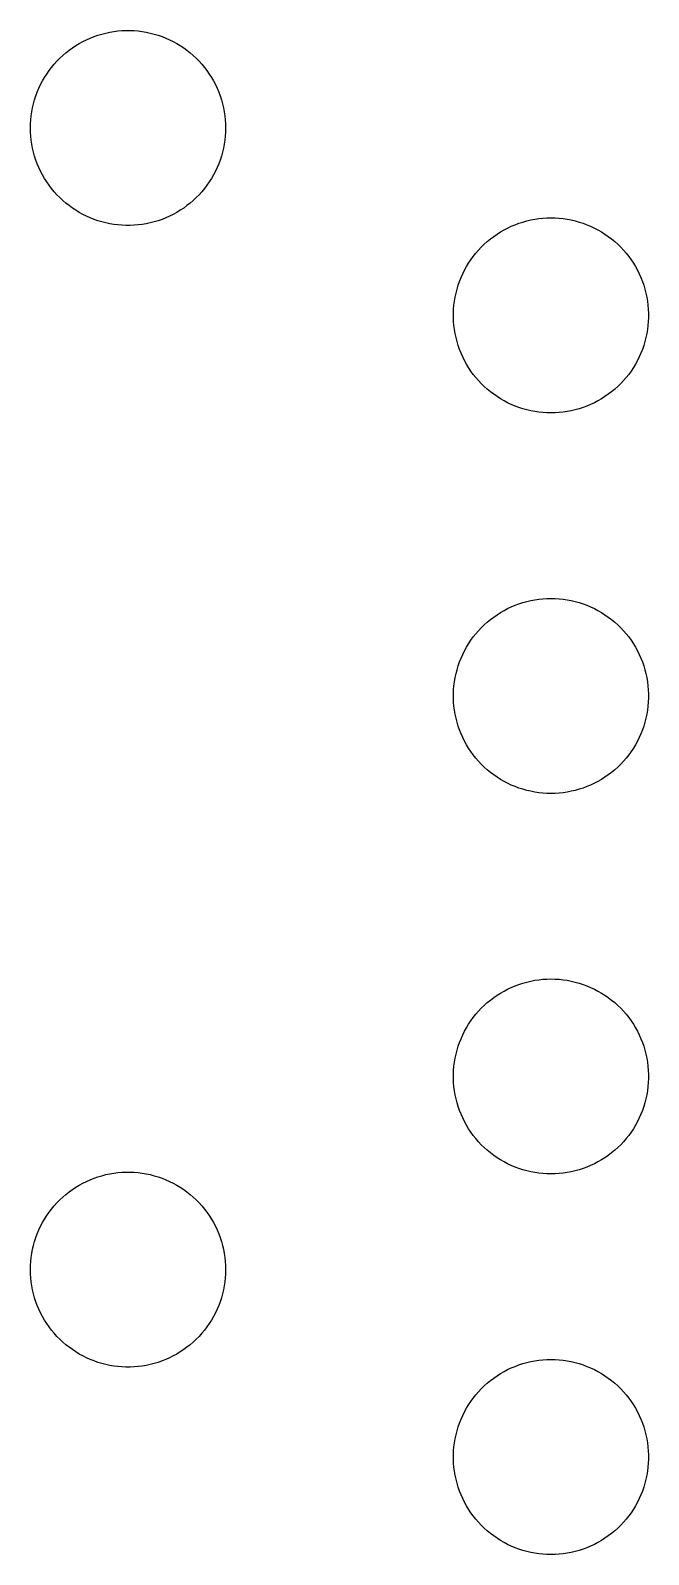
# Model space of a CAD drawing. Header units: metres. Extents: x 0 to 5.8, y -7.5 to 7.5.
# Drawn here: x 3.319 to 3.831, y -2.126 to -0.864 of the extents above; entities that cross this region are included whole.
import ezdxf

# ---------------------------------------------------------------- set-up
doc = ezdxf.new("R2010")
doc.units = ezdxf.units.M

msp = doc.modelspace()

# ---------------------------------------------------------------- linework, layer by layer
for p, q in [((3.36871, -0.870468), (3.37186, -0.869232)), ((3.37186, -0.869232), (3.37505, -0.868118)), ((3.37505, -0.868118), (3.37828, -0.867142)), ((3.37828, -0.867142), (3.38156, -0.866302)), ((3.38156, -0.866302), (3.38487, -0.865601)), ((3.38487, -0.865601), (3.3882, -0.865036)), ((3.3882, -0.865036), (3.39156, -0.864609)), ((3.39156, -0.864609), (3.39493, -0.864319)), ((3.39493, -0.864319), (3.3983, -0.864182)), ((3.3983, -0.864182), (3.40169, -0.864182)), ((3.40169, -0.864182), (3.40506, -0.864319)), ((3.40506, -0.864319), (3.40843, -0.864609)), ((3.40843, -0.864609), (3.41179, -0.865036)), ((3.41179, -0.865036), (3.41512, -0.865601)), ((3.41512, -0.865601), (3.41843, -0.866302)), ((3.41843, -0.866302), (3.42169, -0.867142)), ((3.42169, -0.867142), (3.42493, -0.868118)), ((3.42493, -0.868118), (3.42813, -0.869232)), ((3.42813, -0.869232), (3.43127, -0.870468)), ((3.34599, -0.884903), (3.34854, -0.88269)), ((3.34854, -0.88269), (3.3512, -0.880585)), ((3.3512, -0.880585), (3.35393, -0.878601)), ((3.35393, -0.878601), (3.35675, -0.876724)), ((3.35675, -0.876724), (3.35963, -0.874985)), ((3.35963, -0.874985), (3.36259, -0.873352)), ((3.36259, -0.873352), (3.36563, -0.871841)), ((3.36563, -0.871841), (3.36871, -0.870468)), ((3.43127, -0.870468), (3.43436, -0.871841)), ((3.43436, -0.871841), (3.43738, -0.873352)), ((3.43738, -0.873352), (3.44035, -0.874985)), ((3.44035, -0.874985), (3.44324, -0.876724)), ((3.44324, -0.876724), (3.44606, -0.878601)), ((3.44606, -0.878601), (3.44879, -0.880585)), ((3.44879, -0.880585), (3.45143, -0.88269)), ((3.45143, -0.88269), (3.45399, -0.884903)), ((3.3347, -0.89743), (3.33675, -0.894745)), ((3.33675, -0.894745), (3.3389, -0.892136)), ((3.3389, -0.892136), (3.34116, -0.889618)), ((3.34116, -0.889618), (3.34352, -0.887207)), ((3.34352, -0.887207), (3.34599, -0.884903)), ((3.45399, -0.884903), (3.45647, -0.887207)), ((3.45647, -0.887207), (3.45883, -0.889618)), ((3.45883, -0.889618), (3.46109, -0.892136)), ((3.46109, -0.892136), (3.46324, -0.894745)), ((3.46324, -0.894745), (3.46529, -0.89743)), ((3.3277, -0.908981), (3.32927, -0.905991)), ((3.32927, -0.905991), (3.33096, -0.903061)), ((3.33096, -0.903061), (3.33276, -0.900208)), ((3.33276, -0.900208), (3.3347, -0.89743)), ((3.46529, -0.89743), (3.46722, -0.900208)), ((3.46722, -0.900208), (3.46902, -0.903061)), ((3.46902, -0.903061), (3.47072, -0.905991)), ((3.47072, -0.905991), (3.47229, -0.908981)), ((3.32272, -0.921539), (3.32378, -0.918335)), ((3.32378, -0.918335), (3.32495, -0.915161)), ((3.32495, -0.915161), (3.32626, -0.912048)), ((3.32626, -0.912048), (3.3277, -0.908981)), ((3.47229, -0.908981), (3.47372, -0.912048)), ((3.47372, -0.912048), (3.47504, -0.915161)), ((3.47504, -0.915161), (3.47621, -0.918335)), ((3.47621, -0.918335), (3.47725, -0.921539)), ((3.31992, -0.934753), (3.32042, -0.931412)), ((3.32042, -0.931412), (3.32104, -0.928101)), ((3.32104, -0.928101), (3.32182, -0.924805)), ((3.32182, -0.924805), (3.32272, -0.921539)), ((3.47725, -0.921539), (3.47816, -0.924805)), ((3.47816, -0.924805), (3.47894, -0.928101)), ((3.47894, -0.928101), (3.47957, -0.931412)), ((3.47957, -0.931412), (3.48007, -0.934753)), ((3.31929, -0.94487), (3.31935, -0.941498)), ((3.31935, -0.948257), (3.31929, -0.94487)), ((3.31935, -0.941498), (3.31956, -0.938126)), ((3.31956, -0.938126), (3.31992, -0.934753)), ((3.48007, -0.934753), (3.48042, -0.938126)), ((3.48042, -0.938126), (3.48064, -0.941498)), ((3.48064, -0.941498), (3.4807, -0.94487)), ((3.4807, -0.94487), (3.48064, -0.948257)), ((3.31956, -0.95163), (3.31935, -0.948257)), ((3.31992, -0.954987), (3.31956, -0.95163)), ((3.32042, -0.958328), (3.31992, -0.954987)), ((3.32104, -0.961655), (3.32042, -0.958328)), ((3.47957, -0.958328), (3.47894, -0.961655)), ((3.48007, -0.954987), (3.47957, -0.958328)), ((3.48042, -0.95163), (3.48007, -0.954987)), ((3.48064, -0.948257), (3.48042, -0.95163)), ((3.32182, -0.964951), (3.32104, -0.961655)), ((3.32272, -0.968201), (3.32182, -0.964951)), ((3.32378, -0.97142), (3.32272, -0.968201)), ((3.47725, -0.968201), (3.47621, -0.97142)), ((3.47816, -0.964951), (3.47725, -0.968201)), ((3.47894, -0.961655), (3.47816, -0.964951)), ((3.32495, -0.974579), (3.32378, -0.97142)), ((3.32626, -0.977707), (3.32495, -0.974579)), ((3.3277, -0.980759), (3.32626, -0.977707)), ((3.32927, -0.983749), (3.3277, -0.980759)), ((3.33096, -0.986679), (3.32927, -0.983749)), ((3.47072, -0.983749), (3.46902, -0.986679)), ((3.47229, -0.980759), (3.47072, -0.983749)), ((3.47372, -0.977707), (3.47229, -0.980759)), ((3.47504, -0.974579), (3.47372, -0.977707)), ((3.47621, -0.97142), (3.47504, -0.974579)), ((3.33276, -0.989532), (3.33096, -0.986679)), ((3.3347, -0.99231), (3.33276, -0.989532)), ((3.33675, -0.99501), (3.3347, -0.99231)), ((3.3389, -0.997604), (3.33675, -0.99501)), ((3.46324, -0.99501), (3.46109, -0.997604)), ((3.46529, -0.99231), (3.46324, -0.99501)), ((3.46722, -0.989532), (3.46529, -0.99231)), ((3.46902, -0.986679), (3.46722, -0.989532)), ((3.34116, -1.00012), (3.3389, -0.997604)), ((3.34352, -1.00253), (3.34116, -1.00012)), ((3.34599, -1.00485), (3.34352, -1.00253)), ((3.34854, -1.00706), (3.34599, -1.00485)), ((3.3512, -1.00916), (3.34854, -1.00706)), ((3.45143, -1.00706), (3.44879, -1.00916)), ((3.45399, -1.00485), (3.45143, -1.00706)), ((3.45647, -1.00253), (3.45399, -1.00485)), ((3.45883, -1.00012), (3.45647, -1.00253)), ((3.46109, -0.997604), (3.45883, -1.00012)), ((3.35393, -1.01115), (3.3512, -1.00916)), ((3.35675, -1.01302), (3.35393, -1.01115)), ((3.35963, -1.01477), (3.35675, -1.01302)), ((3.36259, -1.0164), (3.35963, -1.01477)), ((3.36563, -1.0179), (3.36259, -1.0164)), ((3.36871, -1.01927), (3.36563, -1.0179)), ((3.37186, -1.02052), (3.36871, -1.01927)), ((3.37505, -1.02164), (3.37186, -1.02052)), ((3.37828, -1.02261), (3.37505, -1.02164)), ((3.42493, -1.02164), (3.42169, -1.02261)), ((3.42813, -1.02052), (3.42493, -1.02164)), ((3.43127, -1.01927), (3.42813, -1.02052)), ((3.43436, -1.0179), (3.43127, -1.01927)), ((3.43738, -1.0164), (3.43436, -1.0179)), ((3.44035, -1.01477), (3.43738, -1.0164)), ((3.44324, -1.01302), (3.44035, -1.01477)), ((3.44606, -1.01115), (3.44324, -1.01302)), ((3.44879, -1.00916), (3.44606, -1.01115)), ((3.72992, -1.02182), (3.73322, -1.02104)), ((3.73322, -1.02104), (3.73653, -1.02042)), ((3.73653, -1.02042), (3.73988, -1.01991)), ((3.73988, -1.01991), (3.74324, -1.01956)), ((3.74324, -1.01956), (3.74661, -1.01935)), ((3.74661, -1.01935), (3.75, -1.01929)), ((3.75, -1.01929), (3.75337, -1.01935)), ((3.75337, -1.01935), (3.75674, -1.01956)), ((3.75674, -1.01956), (3.7601, -1.01991)), ((3.7601, -1.01991), (3.76346, -1.02042)), ((3.76346, -1.02042), (3.76677, -1.02104)), ((3.76677, -1.02104), (3.77007, -1.02182)), ((3.38156, -1.02345), (3.37828, -1.02261)), ((3.38487, -1.02415), (3.38156, -1.02345)), ((3.3882, -1.02472), (3.38487, -1.02415)), ((3.39156, -1.02515), (3.3882, -1.02472)), ((3.39493, -1.02542), (3.39156, -1.02515)), ((3.3983, -1.02556), (3.39493, -1.02542)), ((3.40169, -1.02556), (3.3983, -1.02556)), ((3.40506, -1.02542), (3.40169, -1.02556)), ((3.40843, -1.02515), (3.40506, -1.02542)), ((3.41179, -1.02472), (3.40843, -1.02515)), ((3.41512, -1.02415), (3.41179, -1.02472)), ((3.41843, -1.02345), (3.41512, -1.02415)), ((3.42169, -1.02261), (3.41843, -1.02345)), ((3.70256, -1.0347), (3.70532, -1.03278)), ((3.70532, -1.03278), (3.70819, -1.03096)), ((3.70819, -1.03096), (3.71111, -1.02927)), ((3.71111, -1.02927), (3.71411, -1.02769)), ((3.71411, -1.02769), (3.71716, -1.02626)), ((3.71716, -1.02626), (3.72028, -1.02495)), ((3.72028, -1.02495), (3.72345, -1.02377)), ((3.72345, -1.02377), (3.72667, -1.02274)), ((3.72667, -1.02274), (3.72992, -1.02182)), ((3.77007, -1.02182), (3.77332, -1.02274)), ((3.77332, -1.02274), (3.77654, -1.02377)), ((3.77654, -1.02377), (3.77971, -1.02495)), ((3.77971, -1.02495), (3.78282, -1.02626)), ((3.78282, -1.02626), (3.78587, -1.02769)), ((3.78587, -1.02769), (3.78888, -1.02927)), ((3.78888, -1.02927), (3.79181, -1.03096)), ((3.79181, -1.03096), (3.79466, -1.03278)), ((3.79466, -1.03278), (3.79742, -1.0347)), ((3.68781, -1.04855), (3.69002, -1.04599)), ((3.69002, -1.04599), (3.69232, -1.04352)), ((3.69232, -1.04352), (3.69475, -1.04115)), ((3.69475, -1.04115), (3.69725, -1.03889)), ((3.69725, -1.03889), (3.69986, -1.03674)), ((3.69986, -1.03674), (3.70256, -1.0347)), ((3.79742, -1.0347), (3.80013, -1.03674)), ((3.80013, -1.03674), (3.80273, -1.03889)), ((3.80273, -1.03889), (3.80524, -1.04115)), ((3.80524, -1.04115), (3.80766, -1.04352)), ((3.80766, -1.04352), (3.80997, -1.04599)), ((3.80997, -1.04599), (3.81218, -1.04855)), ((3.6801, -1.05963), (3.68185, -1.05675)), ((3.68185, -1.05675), (3.68372, -1.05392)), ((3.68372, -1.05392), (3.6857, -1.05119)), ((3.6857, -1.05119), (3.68781, -1.04855)), ((3.81218, -1.04855), (3.81429, -1.05119)), ((3.81429, -1.05119), (3.81627, -1.05392)), ((3.81627, -1.05392), (3.81813, -1.05675)), ((3.81813, -1.05675), (3.81989, -1.05963)), ((3.67323, -1.07506), (3.67435, -1.07185)), ((3.67435, -1.07185), (3.6756, -1.06871)), ((3.6756, -1.06871), (3.67697, -1.06563)), ((3.67697, -1.06563), (3.67847, -1.06261)), ((3.67847, -1.06261), (3.6801, -1.05963)), ((3.81989, -1.05963), (3.82152, -1.06261)), ((3.82152, -1.06261), (3.82301, -1.06563)), ((3.82301, -1.06563), (3.8244, -1.06871)), ((3.8244, -1.06871), (3.82564, -1.07185)), ((3.82564, -1.07185), (3.82675, -1.07506)), ((3.67072, -1.08487), (3.67142, -1.08156)), ((3.67142, -1.08156), (3.67226, -1.07829)), ((3.67226, -1.07829), (3.67323, -1.07506)), ((3.82675, -1.07506), (3.82773, -1.07829)), ((3.82773, -1.07829), (3.82857, -1.08156)), ((3.82857, -1.08156), (3.82927, -1.08487)), ((3.6693, -1.0983), (3.66945, -1.09492)), ((3.66945, -1.09492), (3.66972, -1.09155)), ((3.66972, -1.09155), (3.67015, -1.0882)), ((3.67015, -1.0882), (3.67072, -1.08487)), ((3.82927, -1.08487), (3.82983, -1.0882)), ((3.82983, -1.0882), (3.83026, -1.09155)), ((3.83026, -1.09155), (3.83054, -1.09492)), ((3.83054, -1.09492), (3.83069, -1.0983)), ((3.6693, -1.10168), (3.6693, -1.0983)), ((3.66945, -1.10506), (3.6693, -1.10168)), ((3.66972, -1.10843), (3.66945, -1.10506)), ((3.67015, -1.11179), (3.66972, -1.10843)), ((3.83026, -1.10843), (3.82983, -1.11179)), ((3.83054, -1.10506), (3.83026, -1.10843)), ((3.83069, -1.10168), (3.83054, -1.10506)), ((3.83069, -1.0983), (3.83069, -1.10168)), ((3.67072, -1.11511), (3.67015, -1.11179)), ((3.67142, -1.11842), (3.67072, -1.11511)), ((3.67226, -1.12169), (3.67142, -1.11842)), ((3.67323, -1.12494), (3.67226, -1.12169)), ((3.82773, -1.12169), (3.82675, -1.12494)), ((3.82857, -1.11842), (3.82773, -1.12169)), ((3.82927, -1.11511), (3.82857, -1.11842)), ((3.82983, -1.11179), (3.82927, -1.11511)), ((3.67435, -1.12813), (3.67323, -1.12494)), ((3.6756, -1.13127), (3.67435, -1.12813)), ((3.67697, -1.13435), (3.6756, -1.13127)), ((3.67847, -1.13739), (3.67697, -1.13435)), ((3.82301, -1.13435), (3.82152, -1.13739)), ((3.8244, -1.13127), (3.82301, -1.13435)), ((3.82564, -1.12813), (3.8244, -1.13127)), ((3.82675, -1.12494), (3.82564, -1.12813)), ((3.6801, -1.14035), (3.67847, -1.13739)), ((3.68185, -1.14323), (3.6801, -1.14035)), ((3.68372, -1.14606), (3.68185, -1.14323)), ((3.6857, -1.14879), (3.68372, -1.14606)), ((3.81627, -1.14606), (3.81429, -1.14879)), ((3.81813, -1.14323), (3.81627, -1.14606)), ((3.81989, -1.14035), (3.81813, -1.14323)), ((3.82152, -1.13739), (3.81989, -1.14035)), ((3.68781, -1.15144), (3.6857, -1.14879)), ((3.69002, -1.15399), (3.68781, -1.15144)), ((3.69232, -1.15646), (3.69002, -1.15399)), ((3.69475, -1.15883), (3.69232, -1.15646)), ((3.69725, -1.16109), (3.69475, -1.15883)), ((3.80524, -1.15883), (3.80273, -1.16109)), ((3.80766, -1.15646), (3.80524, -1.15883)), ((3.80997, -1.15399), (3.80766, -1.15646)), ((3.81218, -1.15144), (3.80997, -1.15399)), ((3.81429, -1.14879), (3.81218, -1.15144)), ((3.69986, -1.16324), (3.69725, -1.16109)), ((3.70256, -1.16528), (3.69986, -1.16324)), ((3.70532, -1.16722), (3.70256, -1.16528)), ((3.70819, -1.16902), (3.70532, -1.16722)), ((3.71111, -1.17072), (3.70819, -1.16902)), ((3.71411, -1.17229), (3.71111, -1.17072)), ((3.71716, -1.17372), (3.71411, -1.17229)), ((3.78587, -1.17229), (3.78282, -1.17372)), ((3.78888, -1.17072), (3.78587, -1.17229)), ((3.79181, -1.16902), (3.78888, -1.17072)), ((3.79466, -1.16722), (3.79181, -1.16902)), ((3.79742, -1.16528), (3.79466, -1.16722)), ((3.80013, -1.16324), (3.79742, -1.16528)), ((3.80273, -1.16109), (3.80013, -1.16324)), ((3.72028, -1.17503), (3.71716, -1.17372)), ((3.72345, -1.17621), (3.72028, -1.17503)), ((3.72667, -1.17726), (3.72345, -1.17621)), ((3.72992, -1.17816), (3.72667, -1.17726)), ((3.73322, -1.17894), (3.72992, -1.17816)), ((3.73653, -1.17957), (3.73322, -1.17894)), ((3.73988, -1.18007), (3.73653, -1.17957)), ((3.74324, -1.18042), (3.73988, -1.18007)), ((3.74661, -1.18063), (3.74324, -1.18042)), ((3.75, -1.18069), (3.74661, -1.18063)), ((3.75337, -1.18063), (3.75, -1.18069)), ((3.75674, -1.18042), (3.75337, -1.18063)), ((3.7601, -1.18007), (3.75674, -1.18042)), ((3.76346, -1.17957), (3.7601, -1.18007)), ((3.76677, -1.17894), (3.76346, -1.17957)), ((3.77007, -1.17816), (3.76677, -1.17894)), ((3.77332, -1.17726), (3.77007, -1.17816)), ((3.77654, -1.17621), (3.77332, -1.17726)), ((3.77971, -1.17503), (3.77654, -1.17621)), ((3.78282, -1.17372), (3.77971, -1.17503)), ((3.72667, -1.33769), (3.72992, -1.33678)), ((3.72992, -1.33678), (3.73322, -1.33601)), ((3.73322, -1.33601), (3.73653, -1.33537)), ((3.73653, -1.33537), (3.73988, -1.33488)), ((3.73988, -1.33488), (3.74324, -1.33453)), ((3.74324, -1.33453), (3.74661, -1.33432)), ((3.74661, -1.33432), (3.75, -1.33424)), ((3.75, -1.33424), (3.75337, -1.33432)), ((3.75337, -1.33432), (3.75674, -1.33453)), ((3.75674, -1.33453), (3.7601, -1.33488)), ((3.7601, -1.33488), (3.76346, -1.33537)), ((3.76346, -1.33537), (3.76677, -1.33601)), ((3.76677, -1.33601), (3.77007, -1.33678)), ((3.77007, -1.33678), (3.77332, -1.33769)), ((3.69986, -1.3517), (3.70256, -1.34966)), ((3.70256, -1.34966), (3.70532, -1.34773)), ((3.70532, -1.34773), (3.70819, -1.34592)), ((3.70819, -1.34592), (3.71111, -1.34422)), ((3.71111, -1.34422), (3.71411, -1.34267)), ((3.71411, -1.34267), (3.71716, -1.34122)), ((3.71716, -1.34122), (3.72028, -1.3399)), ((3.72028, -1.3399), (3.72345, -1.33873)), ((3.72345, -1.33873), (3.72667, -1.33769)), ((3.77332, -1.33769), (3.77654, -1.33873)), ((3.77654, -1.33873), (3.77971, -1.3399)), ((3.77971, -1.3399), (3.78282, -1.34122)), ((3.78282, -1.34122), (3.78587, -1.34267)), ((3.78587, -1.34267), (3.78888, -1.34422)), ((3.78888, -1.34422), (3.79181, -1.34592)), ((3.79181, -1.34592), (3.79466, -1.34773)), ((3.79466, -1.34773), (3.79742, -1.34966)), ((3.79742, -1.34966), (3.80013, -1.3517)), ((3.68781, -1.36351), (3.69002, -1.36095)), ((3.69002, -1.36095), (3.69232, -1.35849)), ((3.69232, -1.35849), (3.69475, -1.35612)), ((3.69475, -1.35612), (3.69725, -1.35385)), ((3.69725, -1.35385), (3.69986, -1.3517)), ((3.80013, -1.3517), (3.80273, -1.35385)), ((3.80273, -1.35385), (3.80524, -1.35612)), ((3.80524, -1.35612), (3.80766, -1.35849)), ((3.80766, -1.35849), (3.80997, -1.36095)), ((3.80997, -1.36095), (3.81218, -1.36351)), ((3.67847, -1.37756), (3.6801, -1.3746)), ((3.6801, -1.3746), (3.68185, -1.3717)), ((3.68185, -1.3717), (3.68372, -1.3689)), ((3.68372, -1.3689), (3.6857, -1.36615)), ((3.6857, -1.36615), (3.68781, -1.36351)), ((3.81218, -1.36351), (3.81429, -1.36615)), ((3.81429, -1.36615), (3.81627, -1.3689)), ((3.81627, -1.3689), (3.81813, -1.3717)), ((3.81813, -1.3717), (3.81989, -1.3746)), ((3.81989, -1.3746), (3.82152, -1.37756)), ((3.67323, -1.39001), (3.67435, -1.38683)), ((3.67435, -1.38683), (3.6756, -1.38368)), ((3.6756, -1.38368), (3.67697, -1.38058)), ((3.67697, -1.38058), (3.67847, -1.37756)), ((3.82152, -1.37756), (3.82301, -1.38058)), ((3.82301, -1.38058), (3.8244, -1.38368)), ((3.8244, -1.38368), (3.82564, -1.38683)), ((3.82564, -1.38683), (3.82675, -1.39001)), ((3.67015, -1.40317), (3.67072, -1.39983)), ((3.67072, -1.39983), (3.67142, -1.39651)), ((3.67142, -1.39651), (3.67226, -1.39325)), ((3.67226, -1.39325), (3.67323, -1.39001)), ((3.82675, -1.39001), (3.82773, -1.39325)), ((3.82773, -1.39325), (3.82857, -1.39651)), ((3.82857, -1.39651), (3.82927, -1.39983)), ((3.82927, -1.39983), (3.82983, -1.40317)), ((3.6693, -1.41327), (3.66945, -1.40988)), ((3.66945, -1.40988), (3.66972, -1.40651)), ((3.66972, -1.40651), (3.67015, -1.40317)), ((3.82983, -1.40317), (3.83026, -1.40651)), ((3.83026, -1.40651), (3.83054, -1.40988)), ((3.83054, -1.40988), (3.83069, -1.41327)), ((3.6693, -1.41664), (3.6693, -1.41327)), ((3.66945, -1.42001), (3.6693, -1.41664)), ((3.66972, -1.42339), (3.66945, -1.42001)), ((3.67015, -1.42674), (3.66972, -1.42339)), ((3.83026, -1.42339), (3.82983, -1.42674)), ((3.83054, -1.42001), (3.83026, -1.42339)), ((3.83069, -1.41664), (3.83054, -1.42001)), ((3.83069, -1.41327), (3.83069, -1.41664)), ((3.67072, -1.43007), (3.67015, -1.42674)), ((3.67142, -1.43338), (3.67072, -1.43007)), ((3.67226, -1.43666), (3.67142, -1.43338)), ((3.67323, -1.4399), (3.67226, -1.43666)), ((3.82773, -1.43666), (3.82675, -1.4399)), ((3.82857, -1.43338), (3.82773, -1.43666)), ((3.82927, -1.43007), (3.82857, -1.43338)), ((3.82983, -1.42674), (3.82927, -1.43007)), ((3.67435, -1.44308), (3.67323, -1.4399)), ((3.6756, -1.44623), (3.67435, -1.44308)), ((3.67697, -1.44931), (3.6756, -1.44623)), ((3.67847, -1.45235), (3.67697, -1.44931)), ((3.82301, -1.44931), (3.82152, -1.45235)), ((3.8244, -1.44623), (3.82301, -1.44931)), ((3.82564, -1.44308), (3.8244, -1.44623)), ((3.82675, -1.4399), (3.82564, -1.44308)), ((3.6801, -1.45531), (3.67847, -1.45235)), ((3.68185, -1.45819), (3.6801, -1.45531)), ((3.68372, -1.46101), (3.68185, -1.45819)), ((3.6857, -1.46375), (3.68372, -1.46101)), ((3.81627, -1.46101), (3.81429, -1.46375)), ((3.81813, -1.45819), (3.81627, -1.46101)), ((3.81989, -1.45531), (3.81813, -1.45819)), ((3.82152, -1.45235), (3.81989, -1.45531)), ((3.68781, -1.4664), (3.6857, -1.46375)), ((3.69002, -1.46896), (3.68781, -1.4664)), ((3.69232, -1.47142), (3.69002, -1.46896)), ((3.69475, -1.47379), (3.69232, -1.47142)), ((3.69725, -1.47604), (3.69475, -1.47379)), ((3.80524, -1.47379), (3.80273, -1.47604)), ((3.80766, -1.47142), (3.80524, -1.47379)), ((3.80997, -1.46896), (3.80766, -1.47142)), ((3.81218, -1.4664), (3.80997, -1.46896)), ((3.81429, -1.46375), (3.81218, -1.4664)), ((3.69986, -1.47821), (3.69725, -1.47604)), ((3.70256, -1.48024), (3.69986, -1.47821)), ((3.70532, -1.48218), (3.70256, -1.48024)), ((3.70819, -1.48399), (3.70532, -1.48218)), ((3.71111, -1.48567), (3.70819, -1.48399)), ((3.71411, -1.48724), (3.71111, -1.48567)), ((3.71716, -1.48868), (3.71411, -1.48724)), ((3.78587, -1.48724), (3.78282, -1.48868)), ((3.78888, -1.48567), (3.78587, -1.48724)), ((3.79181, -1.48399), (3.78888, -1.48567)), ((3.79466, -1.48218), (3.79181, -1.48399)), ((3.79742, -1.48024), (3.79466, -1.48218)), ((3.80013, -1.47821), (3.79742, -1.48024)), ((3.80273, -1.47604), (3.80013, -1.47821)), ((3.72028, -1.48999), (3.71716, -1.48868)), ((3.72345, -1.49117), (3.72028, -1.48999)), ((3.72667, -1.49222), (3.72345, -1.49117)), ((3.72992, -1.49312), (3.72667, -1.49222)), ((3.73322, -1.4939), (3.72992, -1.49312)), ((3.73653, -1.49454), (3.73322, -1.4939)), ((3.73988, -1.49503), (3.73653, -1.49454)), ((3.74324, -1.49538), (3.73988, -1.49503)), ((3.74661, -1.49559), (3.74324, -1.49538)), ((3.75, -1.49567), (3.74661, -1.49559)), ((3.75337, -1.49559), (3.75, -1.49567)), ((3.75674, -1.49538), (3.75337, -1.49559)), ((3.7601, -1.49503), (3.75674, -1.49538)), ((3.76346, -1.49454), (3.7601, -1.49503)), ((3.76677, -1.4939), (3.76346, -1.49454)), ((3.77007, -1.49312), (3.76677, -1.4939)), ((3.77332, -1.49222), (3.77007, -1.49312)), ((3.77654, -1.49117), (3.77332, -1.49222)), ((3.77971, -1.48999), (3.77654, -1.49117)), ((3.78282, -1.48868), (3.77971, -1.48999)), ((3.72667, -1.65265), (3.72992, -1.65173)), ((3.72992, -1.65173), (3.73322, -1.65097)), ((3.73322, -1.65097), (3.73653, -1.65033)), ((3.73653, -1.65033), (3.73988, -1.64984)), ((3.73988, -1.64984), (3.74324, -1.64949)), ((3.74324, -1.64949), (3.74661, -1.64928)), ((3.74661, -1.64928), (3.75, -1.6492)), ((3.75, -1.6492), (3.75337, -1.64928)), ((3.75337, -1.64928), (3.75674, -1.64949)), ((3.75674, -1.64949), (3.7601, -1.64984)), ((3.7601, -1.64984), (3.76346, -1.65033)), ((3.76346, -1.65033), (3.76677, -1.65097)), ((3.76677, -1.65097), (3.77007, -1.65173)), ((3.77007, -1.65173), (3.77332, -1.65265)), ((3.69986, -1.66666), (3.70256, -1.66461)), ((3.70256, -1.66461), (3.70532, -1.66269)), ((3.70532, -1.66269), (3.70819, -1.66087)), ((3.70819, -1.66087), (3.71111, -1.65919)), ((3.71111, -1.65919), (3.71411, -1.65762)), ((3.71411, -1.65762), (3.71716, -1.65619)), ((3.71716, -1.65619), (3.72028, -1.65488)), ((3.72028, -1.65488), (3.72345, -1.65369)), ((3.72345, -1.65369), (3.72667, -1.65265)), ((3.77332, -1.65265), (3.77654, -1.65369)), ((3.77654, -1.65369), (3.77971, -1.65488)), ((3.77971, -1.65488), (3.78282, -1.65619)), ((3.78282, -1.65619), (3.78587, -1.65762)), ((3.78587, -1.65762), (3.78888, -1.65919)), ((3.78888, -1.65919), (3.79181, -1.66087)), ((3.79181, -1.66087), (3.79466, -1.66269)), ((3.79466, -1.66269), (3.79742, -1.66461)), ((3.79742, -1.66461), (3.80013, -1.66666)), ((3.68781, -1.67847), (3.69002, -1.6759)), ((3.69002, -1.6759), (3.69232, -1.67345)), ((3.69232, -1.67345), (3.69475, -1.67108)), ((3.69475, -1.67108), (3.69725, -1.66882)), ((3.69725, -1.66882), (3.69986, -1.66666)), ((3.80013, -1.66666), (3.80273, -1.66882)), ((3.80273, -1.66882), (3.80524, -1.67108)), ((3.80524, -1.67108), (3.80766, -1.67345)), ((3.80766, -1.67345), (3.80997, -1.6759)), ((3.80997, -1.6759), (3.81218, -1.67847)), ((3.67847, -1.69252), (3.6801, -1.68956)), ((3.6801, -1.68956), (3.68185, -1.68666)), ((3.68185, -1.68666), (3.68372, -1.68385)), ((3.68372, -1.68385), (3.6857, -1.68112)), ((3.6857, -1.68112), (3.68781, -1.67847)), ((3.81218, -1.67847), (3.81429, -1.68112)), ((3.81429, -1.68112), (3.81627, -1.68385)), ((3.81627, -1.68385), (3.81813, -1.68666)), ((3.81813, -1.68666), (3.81989, -1.68956)), ((3.81989, -1.68956), (3.82152, -1.69252)), ((3.67323, -1.70497), (3.67435, -1.70178)), ((3.67435, -1.70178), (3.6756, -1.69864)), ((3.6756, -1.69864), (3.67697, -1.69554)), ((3.67697, -1.69554), (3.67847, -1.69252)), ((3.82152, -1.69252), (3.82301, -1.69554)), ((3.82301, -1.69554), (3.8244, -1.69864)), ((3.8244, -1.69864), (3.82564, -1.70178)), ((3.82564, -1.70178), (3.82675, -1.70497)), ((3.67015, -1.71812), (3.67072, -1.71478)), ((3.67072, -1.71478), (3.67142, -1.71149)), ((3.67142, -1.71149), (3.67226, -1.70821)), ((3.67226, -1.70821), (3.67323, -1.70497)), ((3.82675, -1.70497), (3.82773, -1.70821)), ((3.82773, -1.70821), (3.82857, -1.71149)), ((3.82857, -1.71149), (3.82927, -1.71478)), ((3.82927, -1.71478), (3.82983, -1.71812)), ((3.6693, -1.72823), (3.66945, -1.72484)), ((3.66945, -1.72484), (3.66972, -1.72148)), ((3.66972, -1.72148), (3.67015, -1.71812)), ((3.82983, -1.71812), (3.83026, -1.72148)), ((3.83026, -1.72148), (3.83054, -1.72484)), ((3.83054, -1.72484), (3.83069, -1.72823)), ((3.6693, -1.7316), (3.6693, -1.72823)), ((3.66945, -1.73499), (3.6693, -1.7316)), ((3.66972, -1.73834), (3.66945, -1.73499)), ((3.67015, -1.7417), (3.66972, -1.73834)), ((3.83026, -1.73834), (3.82983, -1.7417)), ((3.83054, -1.73499), (3.83026, -1.73834)), ((3.83069, -1.7316), (3.83054, -1.73499)), ((3.83069, -1.72823), (3.83069, -1.7316)), ((3.67072, -1.74504), (3.67015, -1.7417)), ((3.67142, -1.74834), (3.67072, -1.74504)), ((3.67226, -1.75162), (3.67142, -1.74834)), ((3.67323, -1.75485), (3.67226, -1.75162)), ((3.82773, -1.75162), (3.82675, -1.75485)), ((3.82857, -1.74834), (3.82773, -1.75162)), ((3.82927, -1.74504), (3.82857, -1.74834)), ((3.82983, -1.7417), (3.82927, -1.74504)), ((3.67435, -1.75804), (3.67323, -1.75485)), ((3.6756, -1.76118), (3.67435, -1.75804)), ((3.67697, -1.76428), (3.6756, -1.76118)), ((3.67847, -1.7673), (3.67697, -1.76428)), ((3.82301, -1.76428), (3.82152, -1.7673)), ((3.8244, -1.76118), (3.82301, -1.76428)), ((3.82564, -1.75804), (3.8244, -1.76118)), ((3.82675, -1.75485), (3.82564, -1.75804)), ((3.6801, -1.77026), (3.67847, -1.7673)), ((3.68185, -1.77316), (3.6801, -1.77026)), ((3.68372, -1.77597), (3.68185, -1.77316)), ((3.6857, -1.77872), (3.68372, -1.77597)), ((3.81627, -1.77597), (3.81429, -1.77872)), ((3.81813, -1.77316), (3.81627, -1.77597)), ((3.81989, -1.77026), (3.81813, -1.77316)), ((3.82152, -1.7673), (3.81989, -1.77026)), ((3.68781, -1.78136), (3.6857, -1.77872)), ((3.69002, -1.78392), (3.68781, -1.78136)), ((3.69232, -1.78638), (3.69002, -1.78392)), ((3.69475, -1.78874), (3.69232, -1.78638)), ((3.69725, -1.79102), (3.69475, -1.78874)), ((3.69986, -1.79317), (3.69725, -1.79102)), ((3.80273, -1.79102), (3.80013, -1.79317)), ((3.80524, -1.78874), (3.80273, -1.79102)), ((3.80766, -1.78638), (3.80524, -1.78874)), ((3.80997, -1.78392), (3.80766, -1.78638)), ((3.81218, -1.78136), (3.80997, -1.78392)), ((3.81429, -1.77872), (3.81218, -1.78136)), ((3.70256, -1.79521), (3.69986, -1.79317)), ((3.70532, -1.79713), (3.70256, -1.79521)), ((3.70819, -1.79895), (3.70532, -1.79713)), ((3.71111, -1.80064), (3.70819, -1.79895)), ((3.71411, -1.8022), (3.71111, -1.80064)), ((3.71716, -1.80365), (3.71411, -1.8022)), ((3.72028, -1.80495), (3.71716, -1.80365)), ((3.78282, -1.80365), (3.77971, -1.80495)), ((3.78587, -1.8022), (3.78282, -1.80365)), ((3.78888, -1.80064), (3.78587, -1.8022)), ((3.79181, -1.79895), (3.78888, -1.80064)), ((3.79466, -1.79713), (3.79181, -1.79895)), ((3.79742, -1.79521), (3.79466, -1.79713)), ((3.80013, -1.79317), (3.79742, -1.79521)), ((3.36563, -1.81673), (3.36871, -1.81535)), ((3.36871, -1.81535), (3.37186, -1.8141)), ((3.37186, -1.8141), (3.37505, -1.813)), ((3.37505, -1.813), (3.37828, -1.81203)), ((3.37828, -1.81203), (3.38156, -1.81117)), ((3.38156, -1.81117), (3.38487, -1.81047)), ((3.38487, -1.81047), (3.3882, -1.80991)), ((3.3882, -1.80991), (3.39156, -1.80949)), ((3.39156, -1.80949), (3.39493, -1.8092)), ((3.39493, -1.8092), (3.3983, -1.80907)), ((3.3983, -1.80907), (3.40169, -1.80907)), ((3.40169, -1.80907), (3.40506, -1.8092)), ((3.40506, -1.8092), (3.40843, -1.80949)), ((3.40843, -1.80949), (3.41179, -1.80991)), ((3.41179, -1.80991), (3.41512, -1.81047)), ((3.41512, -1.81047), (3.41843, -1.81117)), ((3.41843, -1.81117), (3.42169, -1.81203)), ((3.42169, -1.81203), (3.42493, -1.813)), ((3.42493, -1.813), (3.42813, -1.8141)), ((3.42813, -1.8141), (3.43127, -1.81535)), ((3.43127, -1.81535), (3.43436, -1.81673)), ((3.72345, -1.80614), (3.72028, -1.80495)), ((3.72667, -1.80717), (3.72345, -1.80614)), ((3.72992, -1.80809), (3.72667, -1.80717)), ((3.73322, -1.80885), (3.72992, -1.80809)), ((3.73653, -1.80949), (3.73322, -1.80885)), ((3.73988, -1.80998), (3.73653, -1.80949)), ((3.74324, -1.81033), (3.73988, -1.80998)), ((3.74661, -1.81055), (3.74324, -1.81033)), ((3.75, -1.81062), (3.74661, -1.81055)), ((3.75337, -1.81055), (3.75, -1.81062)), ((3.75674, -1.81033), (3.75337, -1.81055)), ((3.7601, -1.80998), (3.75674, -1.81033)), ((3.76346, -1.80949), (3.7601, -1.80998)), ((3.76677, -1.80885), (3.76346, -1.80949)), ((3.77007, -1.80809), (3.76677, -1.80885)), ((3.77332, -1.80717), (3.77007, -1.80809)), ((3.77654, -1.80614), (3.77332, -1.80717)), ((3.77971, -1.80495), (3.77654, -1.80614)), ((3.34599, -1.82977), (3.34854, -1.82758)), ((3.34854, -1.82758), (3.3512, -1.82547)), ((3.3512, -1.82547), (3.35393, -1.82349)), ((3.35393, -1.82349), (3.35675, -1.82161)), ((3.35675, -1.82161), (3.35963, -1.81985)), ((3.35963, -1.81985), (3.36259, -1.81824)), ((3.36259, -1.81824), (3.36563, -1.81673)), ((3.43436, -1.81673), (3.43738, -1.81824)), ((3.43738, -1.81824), (3.44035, -1.81985)), ((3.44035, -1.81985), (3.44324, -1.82161)), ((3.44324, -1.82161), (3.44606, -1.82349)), ((3.44606, -1.82349), (3.44879, -1.82547)), ((3.44879, -1.82547), (3.45143, -1.82758)), ((3.45143, -1.82758), (3.45399, -1.82977)), ((3.3347, -1.84232), (3.33675, -1.83963)), ((3.33675, -1.83963), (3.3389, -1.83702)), ((3.3389, -1.83702), (3.34116, -1.8345)), ((3.34116, -1.8345), (3.34352, -1.83209)), ((3.34352, -1.83209), (3.34599, -1.82977)), ((3.45399, -1.82977), (3.45647, -1.83209)), ((3.45647, -1.83209), (3.45883, -1.8345)), ((3.45883, -1.8345), (3.46109, -1.83702)), ((3.46109, -1.83702), (3.46324, -1.83963)), ((3.46324, -1.83963), (3.46529, -1.84232)), ((3.32626, -1.85693), (3.3277, -1.85387)), ((3.3277, -1.85387), (3.32927, -1.85088)), ((3.32927, -1.85088), (3.33096, -1.84795)), ((3.33096, -1.84795), (3.33276, -1.84509)), ((3.33276, -1.84509), (3.3347, -1.84232)), ((3.46529, -1.84232), (3.46722, -1.84509)), ((3.46722, -1.84509), (3.46902, -1.84795)), ((3.46902, -1.84795), (3.47072, -1.85088)), ((3.47072, -1.85088), (3.47229, -1.85387)), ((3.47229, -1.85387), (3.47372, -1.85693)), ((3.32182, -1.86969), (3.32272, -1.86642)), ((3.32272, -1.86642), (3.32378, -1.86322)), ((3.32378, -1.86322), (3.32495, -1.86005)), ((3.32495, -1.86005), (3.32626, -1.85693)), ((3.47372, -1.85693), (3.47504, -1.86005)), ((3.47504, -1.86005), (3.47621, -1.86322)), ((3.47621, -1.86322), (3.47725, -1.86642)), ((3.47725, -1.86642), (3.47816, -1.86969)), ((3.31992, -1.87964), (3.32042, -1.8763)), ((3.32042, -1.8763), (3.32104, -1.87297)), ((3.32104, -1.87297), (3.32182, -1.86969)), ((3.47816, -1.86969), (3.47894, -1.87297)), ((3.47894, -1.87297), (3.47957, -1.8763)), ((3.47957, -1.8763), (3.48007, -1.87964)), ((3.31929, -1.88976), (3.31935, -1.88638)), ((3.31935, -1.89314), (3.31929, -1.88976)), ((3.31935, -1.88638), (3.31956, -1.883)), ((3.31956, -1.883), (3.31992, -1.87964)), ((3.48007, -1.87964), (3.48042, -1.883)), ((3.48042, -1.883), (3.48064, -1.88638)), ((3.48064, -1.88638), (3.4807, -1.88976)), ((3.4807, -1.88976), (3.48064, -1.89314)), ((3.31956, -1.89651), (3.31935, -1.89314)), ((3.31992, -1.89987), (3.31956, -1.89651)), ((3.32042, -1.90321), (3.31992, -1.89987)), ((3.32104, -1.90654), (3.32042, -1.90321)), ((3.47957, -1.90321), (3.47894, -1.90654)), ((3.48007, -1.89987), (3.47957, -1.90321)), ((3.48042, -1.89651), (3.48007, -1.89987)), ((3.48064, -1.89314), (3.48042, -1.89651)), ((3.32182, -1.90982), (3.32104, -1.90654)), ((3.32272, -1.91309), (3.32182, -1.90982)), ((3.32378, -1.91631), (3.32272, -1.91309)), ((3.32495, -1.91946), (3.32378, -1.91631)), ((3.47621, -1.91631), (3.47504, -1.91946)), ((3.47725, -1.91309), (3.47621, -1.91631)), ((3.47816, -1.90982), (3.47725, -1.91309)), ((3.47894, -1.90654), (3.47816, -1.90982)), ((3.32626, -1.92258), (3.32495, -1.91946)), ((3.3277, -1.92564), (3.32626, -1.92258)), ((3.32927, -1.92863), (3.3277, -1.92564)), ((3.33096, -1.93156), (3.32927, -1.92863)), ((3.47072, -1.92863), (3.46902, -1.93156)), ((3.47229, -1.92564), (3.47072, -1.92863)), ((3.47372, -1.92258), (3.47229, -1.92564)), ((3.47504, -1.91946), (3.47372, -1.92258)), ((3.33276, -1.93442), (3.33096, -1.93156)), ((3.3347, -1.93719), (3.33276, -1.93442)), ((3.33675, -1.9399), (3.3347, -1.93719)), ((3.3389, -1.94249), (3.33675, -1.9399)), ((3.34116, -1.94501), (3.3389, -1.94249)), ((3.46109, -1.94249), (3.45883, -1.94501)), ((3.46324, -1.9399), (3.46109, -1.94249)), ((3.46529, -1.93719), (3.46324, -1.9399)), ((3.46722, -1.93442), (3.46529, -1.93719)), ((3.46902, -1.93156), (3.46722, -1.93442)), ((3.34352, -1.94742), (3.34116, -1.94501)), ((3.34599, -1.94974), (3.34352, -1.94742)), ((3.34854, -1.95195), (3.34599, -1.94974)), ((3.3512, -1.95404), (3.34854, -1.95195)), ((3.35393, -1.95602), (3.3512, -1.95404)), ((3.44879, -1.95404), (3.44606, -1.95602)), ((3.45143, -1.95195), (3.44879, -1.95404)), ((3.45399, -1.94974), (3.45143, -1.95195)), ((3.45647, -1.94742), (3.45399, -1.94974)), ((3.45883, -1.94501), (3.45647, -1.94742)), ((3.35675, -1.9579), (3.35393, -1.95602)), ((3.35963, -1.95966), (3.35675, -1.9579)), ((3.36259, -1.96127), (3.35963, -1.95966)), ((3.36563, -1.96278), (3.36259, -1.96127)), ((3.36871, -1.96416), (3.36563, -1.96278)), ((3.37186, -1.96541), (3.36871, -1.96416)), ((3.37505, -1.96652), (3.37186, -1.96541)), ((3.37828, -1.9675), (3.37505, -1.96652)), ((3.38156, -1.96834), (3.37828, -1.9675)), ((3.42169, -1.9675), (3.41843, -1.96834)), ((3.42493, -1.96652), (3.42169, -1.9675)), ((3.42813, -1.96541), (3.42493, -1.96652)), ((3.43127, -1.96416), (3.42813, -1.96541)), ((3.43436, -1.96278), (3.43127, -1.96416)), ((3.43738, -1.96127), (3.43436, -1.96278)), ((3.44035, -1.95966), (3.43738, -1.96127)), ((3.44324, -1.9579), (3.44035, -1.95966)), ((3.44606, -1.95602), (3.44324, -1.9579)), ((3.72345, -1.96866), (3.72667, -1.96761)), ((3.72667, -1.96761), (3.72992, -1.96671)), ((3.72992, -1.96671), (3.73322, -1.96593)), ((3.73322, -1.96593), (3.73653, -1.9653)), ((3.73653, -1.9653), (3.73988, -1.9648)), ((3.73988, -1.9648), (3.74324, -1.96445)), ((3.74324, -1.96445), (3.74661, -1.96423)), ((3.74661, -1.96423), (3.75, -1.96417)), ((3.75, -1.96417), (3.75337, -1.96423)), ((3.75337, -1.96423), (3.75674, -1.96445)), ((3.75674, -1.96445), (3.7601, -1.9648)), ((3.7601, -1.9648), (3.76346, -1.9653)), ((3.76346, -1.9653), (3.76677, -1.96593)), ((3.76677, -1.96593), (3.77007, -1.96671)), ((3.77007, -1.96671), (3.77332, -1.96761)), ((3.77332, -1.96761), (3.77654, -1.96866)), ((3.38487, -1.96904), (3.38156, -1.96834)), ((3.3882, -1.9696), (3.38487, -1.96904)), ((3.39156, -1.97002), (3.3882, -1.9696)), ((3.39493, -1.97031), (3.39156, -1.97002)), ((3.3983, -1.97044), (3.39493, -1.97031)), ((3.40169, -1.97044), (3.3983, -1.97044)), ((3.40506, -1.97031), (3.40169, -1.97044)), ((3.40843, -1.97002), (3.40506, -1.97031)), ((3.41179, -1.9696), (3.40843, -1.97002)), ((3.41512, -1.96904), (3.41179, -1.9696)), ((3.41843, -1.96834), (3.41512, -1.96904)), ((3.69986, -1.98163), (3.70256, -1.97958)), ((3.70256, -1.97958), (3.70532, -1.97765)), ((3.70532, -1.97765), (3.70819, -1.97585)), ((3.70819, -1.97585), (3.71111, -1.97415)), ((3.71111, -1.97415), (3.71411, -1.97258)), ((3.71411, -1.97258), (3.71716, -1.97115)), ((3.71716, -1.97115), (3.72028, -1.96983)), ((3.72028, -1.96983), (3.72345, -1.96866)), ((3.77654, -1.96866), (3.77971, -1.96983)), ((3.77971, -1.96983), (3.78282, -1.97115)), ((3.78282, -1.97115), (3.78587, -1.97258)), ((3.78587, -1.97258), (3.78888, -1.97415)), ((3.78888, -1.97415), (3.79181, -1.97585)), ((3.79181, -1.97585), (3.79466, -1.97765)), ((3.79466, -1.97765), (3.79742, -1.97958)), ((3.79742, -1.97958), (3.80013, -1.98163)), ((3.68781, -1.99342), (3.69002, -1.99088)), ((3.69002, -1.99088), (3.69232, -1.9884)), ((3.69232, -1.9884), (3.69475, -1.98604)), ((3.69475, -1.98604), (3.69725, -1.98378)), ((3.69725, -1.98378), (3.69986, -1.98163)), ((3.80013, -1.98163), (3.80273, -1.98378)), ((3.80273, -1.98378), (3.80524, -1.98604)), ((3.80524, -1.98604), (3.80766, -1.9884)), ((3.80766, -1.9884), (3.80997, -1.99088)), ((3.80997, -1.99088), (3.81218, -1.99342)), ((3.67847, -2.00748), (3.6801, -2.00452)), ((3.6801, -2.00452), (3.68185, -2.00163)), ((3.68185, -2.00163), (3.68372, -1.99881)), ((3.68372, -1.99881), (3.6857, -1.99608)), ((3.6857, -1.99608), (3.68781, -1.99342)), ((3.81218, -1.99342), (3.81429, -1.99608)), ((3.81429, -1.99608), (3.81627, -1.99881)), ((3.81627, -1.99881), (3.81813, -2.00163)), ((3.81813, -2.00163), (3.81989, -2.00452)), ((3.81989, -2.00452), (3.82152, -2.00748)), ((3.67323, -2.01993), (3.67435, -2.01674)), ((3.67435, -2.01674), (3.6756, -2.0136)), ((3.6756, -2.0136), (3.67697, -2.01051)), ((3.67697, -2.01051), (3.67847, -2.00748)), ((3.82152, -2.00748), (3.82301, -2.01051)), ((3.82301, -2.01051), (3.8244, -2.0136)), ((3.8244, -2.0136), (3.82564, -2.01674)), ((3.82564, -2.01674), (3.82675, -2.01993)), ((3.67015, -2.03308), (3.67072, -2.02975)), ((3.67072, -2.02975), (3.67142, -2.02644)), ((3.67142, -2.02644), (3.67226, -2.02316)), ((3.67226, -2.02316), (3.67323, -2.01993)), ((3.82675, -2.01993), (3.82773, -2.02316)), ((3.82773, -2.02316), (3.82857, -2.02644)), ((3.82857, -2.02644), (3.82927, -2.02975)), ((3.82927, -2.02975), (3.82983, -2.03308)), ((3.6693, -2.04318), (3.66945, -2.03981)), ((3.6693, -2.04657), (3.6693, -2.04318)), ((3.66945, -2.03981), (3.66972, -2.03644)), ((3.66972, -2.03644), (3.67015, -2.03308)), ((3.82983, -2.03308), (3.83026, -2.03644)), ((3.83026, -2.03644), (3.83054, -2.03981)), ((3.83054, -2.03981), (3.83069, -2.04318)), ((3.83069, -2.04318), (3.83069, -2.04657)), ((3.66945, -2.04994), (3.6693, -2.04657)), ((3.66972, -2.05331), (3.66945, -2.04994)), ((3.67015, -2.05667), (3.66972, -2.05331)), ((3.83026, -2.05331), (3.82983, -2.05667)), ((3.83054, -2.04994), (3.83026, -2.05331)), ((3.83069, -2.04657), (3.83054, -2.04994)), ((3.67072, -2.06), (3.67015, -2.05667)), ((3.67142, -2.06331), (3.67072, -2.06)), ((3.67226, -2.06657), (3.67142, -2.06331)), ((3.67323, -2.06981), (3.67226, -2.06657)), ((3.82773, -2.06657), (3.82675, -2.06981)), ((3.82857, -2.06331), (3.82773, -2.06657)), ((3.82927, -2.06), (3.82857, -2.06331)), ((3.82983, -2.05667), (3.82927, -2.06)), ((3.67435, -2.07301), (3.67323, -2.06981)), ((3.6756, -2.07616), (3.67435, -2.07301)), ((3.67697, -2.07924), (3.6756, -2.07616)), ((3.67847, -2.08226), (3.67697, -2.07924)), ((3.82301, -2.07924), (3.82152, -2.08226)), ((3.8244, -2.07616), (3.82301, -2.07924)), ((3.82564, -2.07301), (3.8244, -2.07616)), ((3.82675, -2.06981), (3.82564, -2.07301)), ((3.6801, -2.08524), (3.67847, -2.08226)), ((3.68185, -2.08812), (3.6801, -2.08524)), ((3.68372, -2.09094), (3.68185, -2.08812)), ((3.6857, -2.09367), (3.68372, -2.09094)), ((3.68781, -2.09631), (3.6857, -2.09367)), ((3.81429, -2.09367), (3.81218, -2.09631)), ((3.81627, -2.09094), (3.81429, -2.09367)), ((3.81813, -2.08812), (3.81627, -2.09094)), ((3.81989, -2.08524), (3.81813, -2.08812)), ((3.82152, -2.08226), (3.81989, -2.08524)), ((3.69002, -2.09888), (3.68781, -2.09631)), ((3.69232, -2.10135), (3.69002, -2.09888)), ((3.69475, -2.10371), (3.69232, -2.10135)), ((3.69725, -2.10597), (3.69475, -2.10371)), ((3.69986, -2.10812), (3.69725, -2.10597)), ((3.80273, -2.10597), (3.80013, -2.10812)), ((3.80524, -2.10371), (3.80273, -2.10597)), ((3.80766, -2.10135), (3.80524, -2.10371)), ((3.80997, -2.09888), (3.80766, -2.10135)), ((3.81218, -2.09631), (3.80997, -2.09888)), ((3.70256, -2.11017), (3.69986, -2.10812)), ((3.70532, -2.11209), (3.70256, -2.11017)), ((3.70819, -2.11391), (3.70532, -2.11209)), ((3.71111, -2.1156), (3.70819, -2.11391)), ((3.71411, -2.11717), (3.71111, -2.1156)), ((3.71716, -2.11861), (3.71411, -2.11717)), ((3.72028, -2.11992), (3.71716, -2.11861)), ((3.78282, -2.11861), (3.77971, -2.11992)), ((3.78587, -2.11717), (3.78282, -2.11861)), ((3.78888, -2.1156), (3.78587, -2.11717)), ((3.79181, -2.11391), (3.78888, -2.1156)), ((3.79466, -2.11209), (3.79181, -2.11391)), ((3.79742, -2.11017), (3.79466, -2.11209)), ((3.80013, -2.10812), (3.79742, -2.11017)), ((3.72345, -2.12109), (3.72028, -2.11992)), ((3.72667, -2.12213), (3.72345, -2.12109)), ((3.72992, -2.12305), (3.72667, -2.12213)), ((3.73322, -2.12383), (3.72992, -2.12305)), ((3.73653, -2.12445), (3.73322, -2.12383)), ((3.73988, -2.12494), (3.73653, -2.12445)), ((3.74324, -2.12531), (3.73988, -2.12494)), ((3.74661, -2.12552), (3.74324, -2.12531)), ((3.75, -2.12558), (3.74661, -2.12552)), ((3.75337, -2.12552), (3.75, -2.12558)), ((3.75674, -2.12531), (3.75337, -2.12552)), ((3.7601, -2.12494), (3.75674, -2.12531)), ((3.76346, -2.12445), (3.7601, -2.12494)), ((3.76677, -2.12383), (3.76346, -2.12445)), ((3.77007, -2.12305), (3.76677, -2.12383)), ((3.77332, -2.12213), (3.77007, -2.12305)), ((3.77654, -2.12109), (3.77332, -2.12213)), ((3.77971, -2.11992), (3.77654, -2.12109))]:
    msp.add_line(p, q)

doc.saveas('drawing.dxf')
